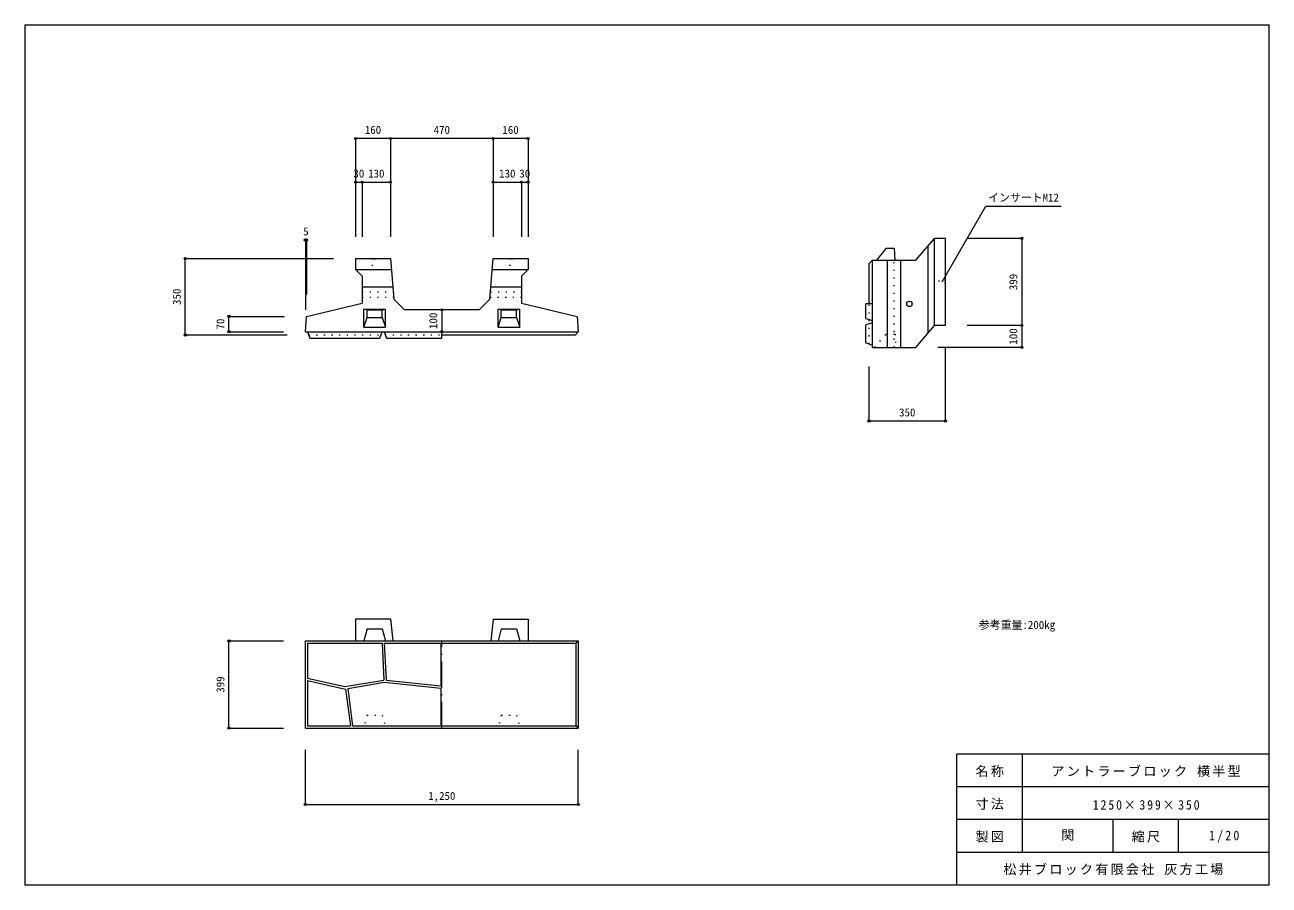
# Model space of a CAD drawing. Units: millimetres, scale not verified. Extents: x 120 to 5820, y 130 to 4070.
import ezdxf
from ezdxf.enums import TextEntityAlignment as Align

# ---------------------------------------------------------------- set-up
doc = ezdxf.new("R2010")
doc.units = ezdxf.units.MM
doc.header["$LTSCALE"] = 20
doc.header["$PDMODE"] = 32
doc.header["$PDSIZE"] = 10
doc.linetypes.add('DASHED_DOTTED', pattern=[9.25, 6, -1.5, 0.25, -1.5])
doc.linetypes.add('DOTTED', pattern=[1.75, 0.25, -1.5])
for name, color, linetype, lineweight in [('_0-0_', 7, 'Continuous', 18), ('_0-1_', 7, 'Continuous', 18), ('_0-2_', 4, 'Continuous', 9)]:
    doc.layers.add(name, color=color, linetype=linetype, lineweight=lineweight)
doc.styles.add('ＭＳ ゴシック', font='')
doc.styles.get('ＭＳ ゴシック').set_extended_font_data('MS Gothic')

msp = doc.modelspace()

# ---------------------------------------------------------------- linework, layer by layer
at = {"layer": '_0-0_'}
for p, q in [((120, 4070), (5820, 4070)), ((120, 4070), (120, 130)), ((5820, 130), (5820, 4070)), ((4390, 130), (4390, 730)), ((5820, 730), (4390, 730)), ((4690, 280), (4690, 730)), ((5820, 580), (4390, 580)), ((5820, 430), (4390, 430)), ((5105, 280), (5105, 430)), ((5405, 280), (5405, 430)), ((5820, 280), (4390, 280)), ((5820, 130), (120, 130))]:
    msp.add_line(p, q, dxfattribs=at)
at = {"layer": '_0-1_'}
for p, q in [((4202.31, 2992.1), (4287.31, 3092.1)), ((4287.31, 2693.1), (4287.31, 3092.1)), ((4337.31, 3092.1), (4287.31, 3092.1)), ((4337.31, 2693.1), (4337.31, 3092.1)), ((4022.31, 2992.1), (4067.31, 3047.1)), ((4067.31, 3047.1), (4102.31, 3047.1)), ((4102.31, 3047.1), (4105.31, 2992.1)), ((4257.31, 2657.8), (4257.31, 3056.8)), ((1635.01, 2999.82), (1795.01, 2999.82)), ((1635.01, 2999.82), (1635.01, 2949.82)), ((1795.01, 2999.82), (1810.1, 2813.73)), ((2249.92, 2813.73), (2265.01, 2999.82)), ((2265.01, 2999.82), (2425.01, 2999.82)), ((2425.01, 2999.82), (2425.01, 2949.82)), ((3987.31, 2977.1), (4002.31, 2992.1)), ((3987.31, 2792.6), (3987.31, 2977.1)), ((4002.31, 2593.1), (4002.31, 2992.1)), ((4002.31, 2992.1), (4202.31, 2992.1)), ((4072.31, 2593.1), (4072.31, 2992.1)), ((4132.31, 2593.1), (4132.31, 2992.1)), ((1635.01, 2949.82), (1665.01, 2919.82)), ((1635.01, 2949.82), (1799.06, 2949.82)), ((1665.01, 2919.82), (1665.01, 2794.82)), ((2260.95, 2949.82), (2425.01, 2949.82)), ((2395.01, 2919.82), (2425.01, 2949.82)), ((2395.01, 2919.82), (2395.01, 2794.82)), ((1665.01, 2869.82), (1805.55, 2869.82)), ((2254.47, 2869.82), (2395.01, 2869.82)), ((1410.01, 2734.82), (1665.01, 2794.82)), ((1810.1, 2813.73), (1859.01, 2764.82)), ((2201.01, 2764.82), (2249.92, 2813.73)), ((2395.01, 2794.82), (2650.01, 2734.82)), ((1672.51, 2767.82), (1772.51, 2767.82)), ((1672.51, 2684.82), (1672.51, 2767.82)), ((1687.51, 2764.82), (1672.51, 2767.82)), ((1687.51, 2764.82), (1757.51, 2764.82)), ((1687.51, 2729.82), (1687.51, 2764.82)), ((1757.51, 2764.82), (1772.51, 2767.82)), ((1757.51, 2729.82), (1757.51, 2764.82)), ((1772.51, 2684.82), (1772.51, 2767.82)), ((2201.01, 2764.82), (1859.01, 2764.82)), ((2287.51, 2767.82), (2387.51, 2767.82)), ((2287.51, 2684.82), (2287.51, 2767.82)), ((2302.51, 2764.82), (2287.51, 2767.82)), ((2302.51, 2729.82), (2302.51, 2764.82)), ((2302.51, 2764.82), (2372.51, 2764.82)), ((2372.51, 2764.82), (2387.51, 2767.82)), ((2372.51, 2729.82), (2372.51, 2764.82)), ((2387.51, 2684.82), (2387.51, 2767.82)), ((4002.31, 2792.6), (3972.31, 2792.6)), ((3972.31, 2725.58), (3972.31, 2792.6)), ((1405.01, 2664.82), (1410.01, 2734.82)), ((1672.51, 2684.82), (1687.51, 2729.82)), ((1672.51, 2684.82), (1772.51, 2684.82)), ((1687.51, 2729.82), (1757.51, 2729.82)), ((1757.51, 2729.82), (1772.51, 2684.82)), ((2287.51, 2684.82), (2302.51, 2729.82)), ((2287.51, 2684.82), (2387.51, 2684.82)), ((2302.51, 2729.82), (2372.51, 2729.82)), ((2372.51, 2729.82), (2387.51, 2684.82)), ((2650.01, 2734.82), (2655.01, 2664.82)), ((3972.31, 2725.58), (4002.31, 2715.58)), ((4002.31, 2705.5), (3972.31, 2695.5)), ((3972.31, 2613.1), (3972.31, 2695.5)), ((4202.31, 2593.1), (4287.31, 2693.1)), ((4337.31, 2693.1), (4287.31, 2693.1)), ((1405.01, 2664.82), (2655.01, 2664.82)), ((1415.01, 2664.82), (1425.01, 2634.82)), ((1425.01, 2634.82), (1746.62, 2634.82)), ((1746.62, 2634.82), (1756.62, 2664.82)), ((1766.63, 2664.82), (1776.63, 2634.82)), ((1776.63, 2634.82), (2030.01, 2634.82)), ((2030.01, 2634.82), (2030.01, 2664.82)), ((2030.01, 2649.82), (2642.01, 2649.82)), ((2642.01, 2649.82), (2655.01, 2664.82)), ((3972.31, 2613.1), (4002.31, 2603.1)), ((4002.31, 2593.1), (4202.31, 2593.1)), ((1795.01, 1348.13), (1635.01, 1348.13)), ((1635.01, 1348.13), (1635.01, 1248.13)), ((1795.01, 1348.13), (1805.01, 1248.13)), ((2265.01, 1348.13), (2255.01, 1248.13)), ((2265.01, 1348.13), (2425.01, 1348.13)), ((2425.01, 1348.13), (2425.01, 1248.13)), ((1687.51, 1303.13), (1672.51, 1248.13)), ((1687.51, 1303.13), (1757.51, 1303.13)), ((1757.51, 1303.13), (1772.51, 1248.13)), ((2302.51, 1303.13), (2287.51, 1248.13)), ((2302.51, 1303.13), (2372.51, 1303.13)), ((2372.51, 1303.13), (2387.51, 1248.13)), ((1405.01, 849.13), (1405.01, 1248.13)), ((1405.01, 1248.13), (2655.01, 1248.13)), ((1415.01, 1238.13), (1415.01, 1077.3)), ((1415.01, 1238.13), (1756.62, 1238.13)), ((1756.62, 1238.13), (1765.01, 1069.13)), ((1766.63, 1238.13), (1775.03, 1068.84)), ((1766.63, 1238.13), (2025.01, 1238.13)), ((2025.01, 1238.13), (2025.01, 1042.36)), ((2030.01, 1238.13), (2645.01, 1238.13)), ((2645.01, 1238.13), (2655.01, 1248.13)), ((2645.01, 859.13), (2645.01, 1238.13)), ((2655.01, 1248.13), (2655.01, 849.13)), ((1415.01, 1077.3), (1585.01, 1039.13)), ((1415.01, 1067.06), (1589.07, 1027.97)), ((1415.01, 1067.06), (1415.01, 859.13)), ((1585.01, 1039.13), (1765.01, 1069.13)), ((1589.07, 1027.97), (1611.52, 859.13)), ((1598.72, 1031.28), (1768.14, 1059.51)), ((1598.72, 1031.28), (1621.61, 859.13)), ((1768.14, 1059.51), (2025.01, 1032.31)), ((1775.03, 1068.84), (2025.01, 1042.36)), ((2025.01, 1032.31), (2025.01, 859.13)), ((1415.01, 859.13), (1611.52, 859.13)), ((1621.61, 859.13), (2025.01, 859.13)), ((2030.01, 859.13), (2645.01, 859.13)), ((2332.01, 859.13), (2645.01, 859.13)), ((2645.01, 859.13), (2655.01, 849.13)), ((1405.01, 849.13), (2655.01, 849.13))]:
    msp.add_line(p, q, dxfattribs=at)
at = {"layer": '_0-1_', "linetype": 'DOTTED'}
for p, q in [((1709.01, 2999.82), (1709.01, 2969.82)), ((1709.01, 2969.82), (1721.01, 2969.82)), ((1721.01, 2999.82), (1721.01, 2969.82)), ((2339.01, 2999.82), (2339.01, 2969.82)), ((2339.01, 2969.82), (2351.01, 2969.82)), ((2351.01, 2999.82), (2351.01, 2969.82)), ((4102.31, 2593.1), (4102.31, 2992.1)), ((4337.31, 2899.1), (4307.31, 2899.1)), ((4307.31, 2899.1), (4307.31, 2887.1)), ((4337.31, 2887.1), (4307.31, 2887.1)), ((1665.01, 2847.32), (1807.37, 2847.32)), ((1665.01, 2822.32), (1809.4, 2822.32)), ((2250.62, 2822.32), (2395.01, 2822.32)), ((2252.64, 2847.32), (2395.01, 2847.32)), ((3987.31, 2608.1), (3987.31, 2792.6)), ((1420.01, 2649.82), (2030.01, 2649.82)), ((4014.31, 2593.1), (4064.31, 2653.1)), ((4064.31, 2653.1), (4106.31, 2653.1)), ((4106.31, 2653.1), (4109.31, 2593.1)), ((1687.51, 909.13), (1672.51, 849.13)), ((1687.51, 909.13), (1757.51, 909.13)), ((1757.51, 909.13), (1772.51, 849.13)), ((2302.51, 909.13), (2287.51, 849.13)), ((2302.51, 909.13), (2372.51, 909.13)), ((2372.51, 909.13), (2387.51, 849.13))]:
    msp.add_line(p, q, dxfattribs=at)
at = {"layer": '_0-1_', "linetype": 'DASHED_DOTTED'}
msp.add_line((2030.01, 849.13), (2030.01, 1248.13), dxfattribs=at)
at = {"layer": '_0-1_'}
msp.add_circle((4172.31, 2792.1), 12.5, dxfattribs=at)
at = {"layer": '_0-2_'}
for p, q in [((2425.01, 3549.82), (1635.01, 3549.82)), ((1635.01, 3549.82), (1635.01, 3099.82)), ((1795.01, 3549.82), (1795.01, 3099.82)), ((2265.01, 3549.82), (2265.01, 3099.82)), ((2425.01, 3549.82), (2425.01, 3099.82)), ((1635.01, 3349.82), (1795.01, 3349.82)), ((1665.01, 3349.82), (1665.01, 3099.82)), ((2265.01, 3349.82), (2425.01, 3349.82)), ((2395.01, 3349.82), (2395.01, 3099.82)), ((1405.01, 3084.82), (1405.01, 2764.82)), ((1410.01, 3084.82), (1405.01, 3084.82)), ((1410.01, 3084.82), (1410.01, 2834.82)), ((4687.31, 3092.1), (4437.31, 3092.1)), ((4687.31, 3092.1), (4687.31, 2593.1)), ((855.01, 2649.82), (855.01, 2999.82)), ((855.01, 2999.82), (1534.01, 2999.82)), ((2030.01, 2764.82), (2030.01, 2664.82)), ((1055.01, 2664.82), (1055.01, 2734.82)), ((1055.01, 2734.82), (1310.01, 2734.82)), ((4687.31, 2693.1), (4437.31, 2693.1)), ((855.01, 2649.82), (1321.27, 2649.82)), ((1055.01, 2664.82), (1305.01, 2664.82)), ((4687.31, 2593.1), (4302.31, 2593.1)), ((4337.31, 2255.74), (4337.31, 2593.1)), ((3987.31, 2255.74), (3987.31, 2505.74)), ((3987.31, 2255.74), (4337.31, 2255.74)), ((1055.01, 849.13), (1055.01, 1248.13)), ((1055.01, 1248.13), (1305.01, 1248.13)), ((1055.01, 849.13), (1305.01, 849.13)), ((1405.01, 499.13), (1405.01, 749.13)), ((2655.01, 499.13), (2655.01, 749.13)), ((1405.01, 499.13), (2655.01, 499.13))]:
    msp.add_line(p, q, dxfattribs=at)
at = {"layer": '_0-2_', "color": 7, "lineweight": 18}
for p, q in [((4322.31, 2893.1), (4522.31, 3239.51)), ((4522.31, 3239.51), (4867.31, 3239.51))]:
    msp.add_line(p, q, dxfattribs=at)
at = {"layer": '_0-2_'}
for p in [(1635.01, 3549.82), (1795.01, 3549.82), (2265.01, 3549.82), (2425.01, 3549.82), (1635.01, 3349.82), (1665.01, 3349.82), (1795.01, 3349.82), (2265.01, 3349.82), (2395.01, 3349.82), (2425.01, 3349.82), (1405.01, 3084.82), (1410.01, 3084.82), (4687.31, 3092.1), (855.01, 2999.82), (1055.01, 2734.82), (2030.01, 2764.82), (4687.31, 2693.1), (855.01, 2649.82), (1055.01, 2664.82), (2030.01, 2664.82), (4687.31, 2593.1), (3987.31, 2255.74), (4337.31, 2255.74), (1055.01, 1248.13), (1055.01, 849.13), (1405.01, 499.13), (2655.01, 499.13)]:
    msp.add_point(p, dxfattribs=at)

# ---------------------------------------------------------------- texts
at = {"layer": '_0-0_', "color": 4, "style": 'ＭＳ ゴシック'}
msp.add_text('参考重量:200㎏', height=36.66, dxfattribs=at).set_placement((4490, 1292.5), align=Align.BOTTOM_LEFT)
at = {"layer": '_0-0_', "style": 'ＭＳ ゴシック'}
msp.add_text('関', height=43.99, dxfattribs=at).set_placement((4867.5, 325), align=Align.BOTTOM_LEFT)
at = {"layer": '_0-0_', "char_height": 43.99, "attachment_point": 7, "style": 'ＭＳ ゴシック'}
for s, insert in [('\\T1.17;名称', (4475, 625)), ('\\T1.17;アントラーブロック\\~横半型', (4822.5, 625)), ('\\T1.17;寸法', (4475, 475)), ('\\T1.32;\\W0.9;1250×399×350', (5012.5, 475)), ('\\T1.17;製図', (4475, 325)), ('\\T1.17;縮尺', (5190, 325)), ('\\T1.38;\\W0.9;1/20', (5545, 325)), ('\\T1.17;松井ブロック有限会社\\~灰方工場', (4602.5, 175))]:
    msp.add_mtext(s, dxfattribs=dict(at, insert=insert))
at = {"layer": '_0-2_', "style": 'ＭＳ ゴシック'}
for s, p in [('160', (1677.51, 3559.82)), ('470', (1992.51, 3559.82)), ('160', (2307.51, 3559.82)), ('30', (1625.01, 3359.82)), ('130', (1692.51, 3359.82)), ('130', (2292.51, 3359.82)), ('30', (2385.01, 3359.82)), ('インサートM12', (4532.31, 3249.51)), ('5', (1395.01, 3094.82)), ('350', (4124.81, 2265.74)), ('1,250', (1967.51, 509.13))]:
    msp.add_text(s, height=36.66, dxfattribs=at).set_placement(p, align=Align.BOTTOM_LEFT)
for s, p in [('399', (4677.31, 2855.1)), ('350', (845.01, 2787.32)), ('100', (2020.01, 2677.32)), ('70', (1045.01, 2674.82)), ('100', (4677.31, 2605.6)), ('399', (1045.01, 1011.13))]:
    msp.add_text(s, height=36.66, rotation=90, dxfattribs=at).set_placement(p, align=Align.BOTTOM_LEFT)

doc.saveas('drawing.dxf')
